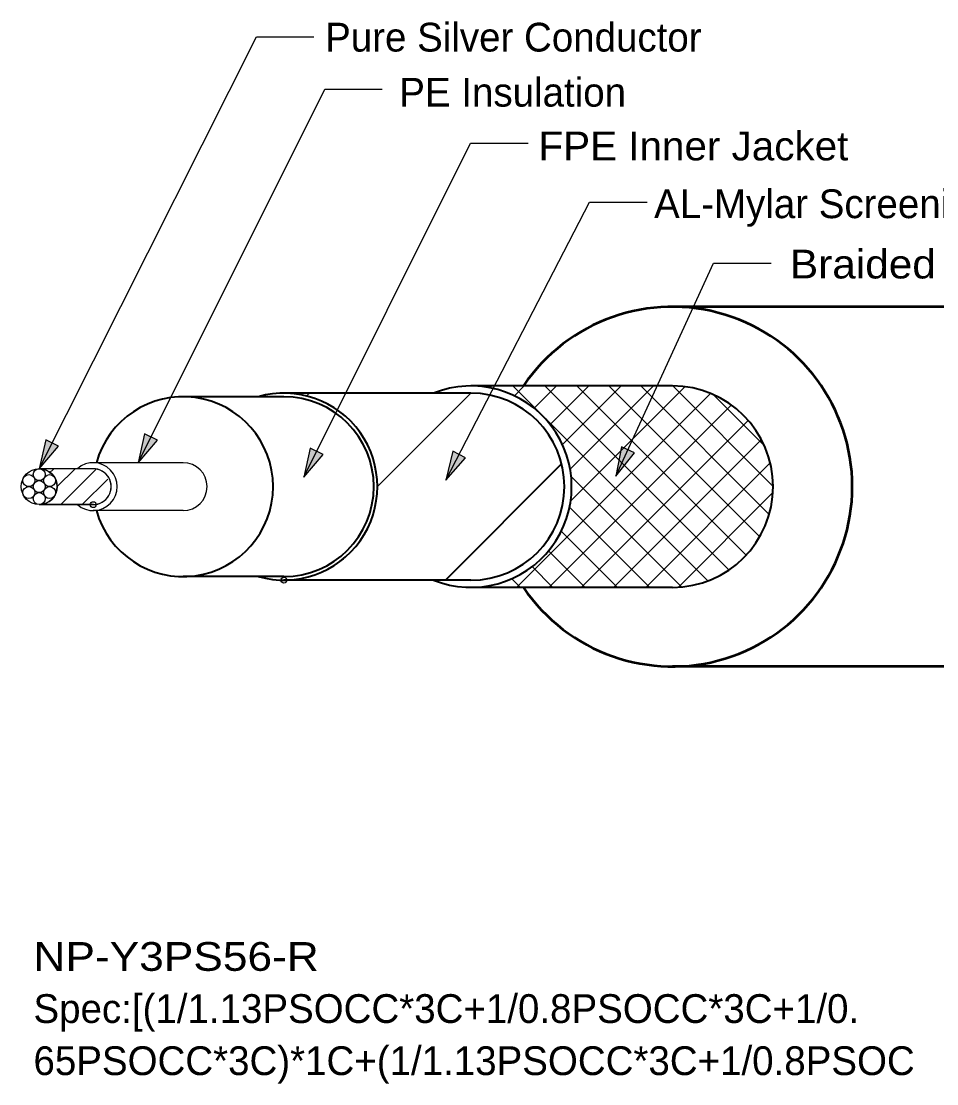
# Model space of a CAD drawing. Header units: feet. Extents: x 353 to 697, y -24 to 522.
# Drawn here: x 432.8 to 564.5, y 133.3 to 286.2 of the extents above; entities that cross this region are included whole.
import ezdxf

# ---------------------------------------------------------------- set-up
doc = ezdxf.new("R2010")
doc.units = ezdxf.units.FT
doc.header["$LTSCALE"] = 1.7
doc.header["$PDMODE"] = 32
doc.header["$PDSIZE"] = 0.85
doc.layers.add('63', color=7, linetype='Continuous', lineweight=13)

msp = doc.modelspace()

# ---------------------------------------------------------------- hatches: boundary and pattern name
at = {"layer": '63'}
for points in [[(450.561, 226.805), (449.636, 222.639), (452.412, 225.88)], [(436.34, 225.94), (435.405, 221.776), (438.189, 225.01)], [(519.15, 224.903), (518.369, 220.708), (521.032, 224.042)], [(474.379, 224.725), (473.454, 220.559), (476.231, 223.8)], [(494.882, 224.294), (493.902, 220.141), (496.721, 223.345)]]:
    msp.add_hatch(color=256, dxfattribs=at).paths.add_polyline_path(points)

# ---------------------------------------------------------------- linework, layer by layer
at = {"layer": '63', "lineweight": 35}
for p, q in [((595.485, 245.064), (526.485, 245.064)), ((595.485, 193.314), (526.485, 193.314))]:
    msp.add_line(p, q, dxfattribs=at)
at = {"layer": '63', "lineweight": 25}
for p, q in [((497.505, 232.644), (470.595, 232.644)), ((526.485, 233.679), (497.505, 233.679)), ((470.595, 232.126), (456.105, 232.126)), ((493.832, 205.734), (510.556, 222.458)), ((470.595, 206.251), (456.105, 206.251)), ((497.505, 205.734), (470.595, 205.734)), ((526.485, 204.699), (497.505, 204.699))]:
    msp.add_line(p, q, dxfattribs=at)
at = {"layer": '63'}
for p, q in [((497.505, 232.644), (470.595, 232.644)), ((473.864, 232.24), (474.268, 232.644)), ((484.05, 219.189), (497.505, 232.644)), ((526.485, 233.679), (497.505, 233.679)), ((498.973, 233.604), (498.898, 233.679)), ((500.261, 233.414), (500.526, 233.679)), ((531.595, 205.63), (503.545, 233.679)), ((503.755, 232.261), (505.173, 233.679)), ((504.077, 204.699), (531.976, 232.598)), ((506.606, 230.464), (509.821, 233.679)), ((534.622, 207.199), (508.141, 233.679)), ((508.912, 228.123), (514.468, 233.679)), ((510.672, 225.236), (519.115, 233.679)), ((511.777, 221.693), (523.763, 233.679)), ((511.845, 217.115), (528.295, 233.565)), ((537.096, 209.321), (512.737, 233.679)), ((539.046, 211.967), (517.333, 233.679)), ((540.414, 215.196), (521.93, 233.679)), ((540.975, 219.231), (526.527, 233.679)), ((539.724, 225.078), (532.372, 232.429)), ((508.725, 204.699), (534.964, 230.938)), ((513.371, 204.699), (537.396, 228.724)), ((518.019, 204.699), (539.29, 225.97)), ((443.167, 221.776), (435.405, 221.776)), ((443.167, 221.776), (435.405, 221.776)), ((436.847, 221.142), (437.481, 221.776)), ((437.992, 219.188), (440.58, 221.776)), ((456.105, 222.639), (443.167, 222.639)), ((522.666, 204.699), (540.567, 222.6)), ((438.504, 216.601), (443.549, 221.647)), ((441.602, 216.601), (445.274, 220.273)), ((442.24, 220.338), (442.242, 220.34)), ((527.817, 204.76), (511.92, 220.657)), ((443.79, 218.789), (443.792, 218.791)), ((527.313, 204.699), (540.949, 218.335)), ((435.405, 216.601), (435.406, 216.602)), ((443.167, 216.601), (435.405, 216.601)), ((435.405, 216.601), (443.167, 216.601)), ((456.105, 215.739), (443.167, 215.739)), ((523.23, 204.699), (511.691, 216.238)), ((518.584, 204.699), (510.501, 212.781)), ((513.936, 204.699), (508.675, 209.96)), ((509.288, 204.699), (506.308, 207.68)), ((470.595, 205.734), (497.505, 205.734)), ((499.994, 204.699), (499.81, 204.883)), ((504.642, 204.699), (503.392, 205.949)), ((497.505, 204.699), (526.485, 204.699)), ((499.43, 204.699), (499.579, 204.848))]:
    msp.add_line(p, q, dxfattribs=at)
for points in [[(435.405, 221.776), (466.649, 283.925), (474.929, 283.925)], [(449.636, 222.639), (476.479, 276.359), (484.759, 276.359)], [(473.454, 220.559), (497.464, 268.604), (505.744, 268.604)], [(493.902, 220.141), (514.552, 260.138), (522.832, 260.138)], [(518.369, 220.708), (532.391, 251.364), (540.671, 251.364)]]:
    msp.add_lwpolyline(points, dxfattribs=at)
for points in [[(450.561, 226.805), (449.636, 222.639), (452.412, 225.88)], [(436.34, 225.94), (435.405, 221.776), (438.189, 225.01)], [(519.15, 224.903), (518.369, 220.708), (521.032, 224.042)], [(474.379, 224.725), (473.454, 220.559), (476.231, 223.8)], [(494.882, 224.294), (493.902, 220.141), (496.721, 223.345)]]:
    msp.add_lwpolyline(points, close=True, dxfattribs=at)
for centre, radius in [((435.405, 219.189), 2.587), ((435.405, 220.914), 0.863), ((433.911, 220.051), 0.863), ((436.898, 220.051), 0.863), ((433.911, 218.326), 0.863), ((435.405, 219.189), 0.863), ((436.898, 218.326), 0.863), ((435.405, 217.464), 0.863)]:
    msp.add_circle(centre, radius, dxfattribs=at)
at = {"layer": '63', "lineweight": 35}
msp.add_arc((526.485, 219.189), 25.875, 214.0558, 145.9442, dxfattribs=at)
at = {"layer": '63', "lineweight": 25}
for centre, radius, start, end in [((470.595, 219.189), 13.455, 254.06216, 105.94237), ((497.505, 219.189), 14.49, 248.211, 111.78458), ((497.505, 219.189), 13.455, 270, 90), ((526.485, 219.189), 14.49, 270, 90), ((456.105, 219.189), 12.938, 195.32451, 164.67549), ((470.595, 219.189), 12.938, 270, 90)]:
    msp.add_arc(centre, radius, start, end, dxfattribs=at)
at = {"layer": '63'}
for centre, radius, start, end in [((470.595, 219.189), 13.455, 270, 90), ((497.505, 219.189), 14.49, 270, 90), ((526.485, 219.189), 14.49, 270, 90), ((435.405, 219.189), 2.587, 0, 90), ((443.167, 219.189), 3.45, 228.59038, 131.40962), ((443.167, 219.189), 2.587, 270, 90.00377), ((443.167, 219.189), 2.587, 270.00515, 89.99862), ((456.105, 219.189), 3.45, 270, 90), ((435.405, 219.189), 2.587, 270, 0)]:
    msp.add_arc(centre, radius, start, end, dxfattribs=at)
for p in [(443.167, 216.601), (470.595, 205.734)]:
    msp.add_point(p, dxfattribs=at)

# ---------------------------------------------------------------- texts
for s, p in [('Pure Silver Conductor', (476.529, 281.792)), ('PE Insulation', (487.198, 273.87)), ('AL-Mylar Screening Foil', (523.851, 257.821)), ('Spec:[(1/1.13PSOCC*3C+1/0.8PSOCC*3C+1/0.', (434.573, 142.023)), ('65PSOCC*3C)*1C+(1/1.13PSOCC*3C+1/0.8PSOC', (434.573, 134.523))]:
    msp.add_text(s, height=4.14, dxfattribs=at).set_placement(p)
for s, width, p in [('FPE Inner Jacket', 1.05, (507.218, 266.134)), ('Braided SPC', 1.1, (543.395, 249.144)), ('NP-Y3PS56-R', 1.15, (434.573, 149.522))]:
    msp.add_text(s, height=4.14, dxfattribs=dict(at, width=width)).set_placement(p)

doc.saveas('drawing.dxf')
